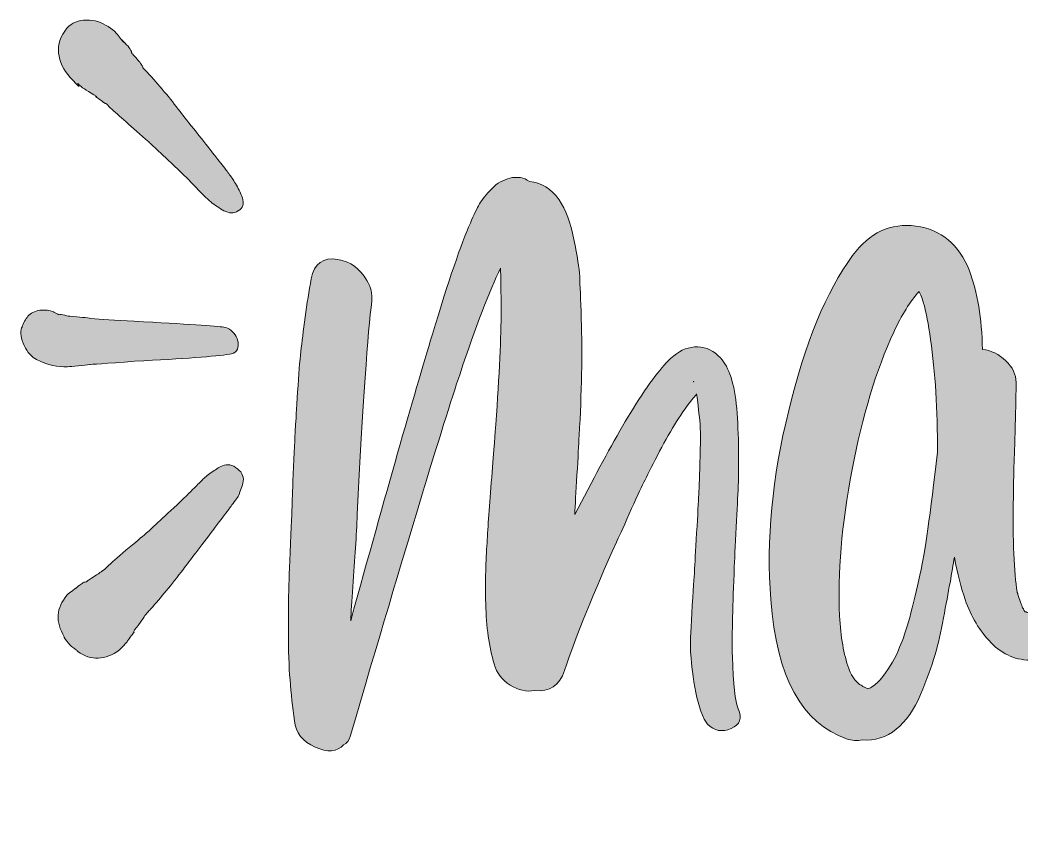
# Model space of a CAD drawing. Header units: inches. Extents: x 181 to 899, y -1027 to -53.
# Drawn here: x 282.1 to 555.6, y -1026.6 to -807.4 of the extents above; entities that cross this region are included whole.
import ezdxf

# ---------------------------------------------------------------- set-up
doc = ezdxf.new("R2010")
doc.units = ezdxf.units.IN
doc.header["$MEASUREMENT"] = 0
doc.layers.add('Layer 1', color=7, linetype='Continuous')

# ---------------------------------------------------------------- blocks, each defined once
blk = doc.blocks.new('block 2')
at = {"layer": 'Layer 1', "true_color": 0xffffff}
h = blk.add_hatch(color=7, dxfattribs=at)
h.dxf.hatch_style = 2
edge = h.paths.add_edge_path()
edge.add_spline(control_points=[(310.26, -813.32), (309.97, -813.03), (309.62, -812.61), (309.23, -812.07), (308.83, -811.53), (308.53, -811.16), (308.34, -810.96), (307.84, -810.37), (307.11, -809.78), (306.12, -809.18), (304.35, -808), (302.37, -807.41), (300.21, -807.41), (298.04, -807.41), (296.27, -808.15), (294.89, -809.63), (293.11, -811.8), (292.35, -814.06), (292.6, -816.43), (292.84, -818.79), (293.9, -821.01), (295.77, -823.08), (295.77, -823.08), (298.14, -825.59), (298.14, -825.59), (298.14, -825.59), (297.99, -825), (297.99, -825), (297.91, -824.84), (297.86, -824.75), (297.81, -824.67), (297.93, -824.8), (298.14, -825), (298.43, -825.3), (299.22, -825.99), (300.75, -826.97), (303.02, -828.25), (303.02, -828.25), (302.72, -828.25), (302.72, -828.25), (302.72, -828.25), (303.31, -828.7), (303.31, -828.7), (303.71, -828.99), (304.13, -829.31), (304.57, -829.66), (305.01, -830), (305.28, -830.18), (305.38, -830.18), (305.38, -830.18), (305.53, -830.18), (305.53, -830.18), (305.53, -830.18), (305.68, -830.32), (305.68, -830.32), (305.68, -830.32), (306.71, -831.36), (306.71, -831.36), (308.98, -833.43), (312.48, -836.53), (317.21, -840.67), (318.29, -841.66), (321.59, -844.76), (327.11, -849.98), (327.61, -850.48), (328.61, -851.54), (330.14, -853.16), (331.67, -854.79), (333, -856.07), (334.14, -857.01), (335.27, -857.94), (336.47, -858.76), (337.76, -859.44), (339.13, -860.24), (340.44, -860.26), (341.67, -859.52), (342.9, -858.78), (343.27, -857.57), (342.78, -855.9), (342.39, -854.81), (341.84, -853.68), (341.16, -852.5), (340.47, -851.31), (339.85, -850.35), (339.31, -849.62), (338.77, -848.88), (337.95, -847.82), (336.87, -846.44), (335.78, -845.06), (335.05, -844.12), (334.65, -843.63), (333.67, -842.35), (332.19, -840.47), (330.22, -838.01), (328.24, -835.55), (326.77, -833.68), (325.78, -832.39), (323.02, -828.75), (320.02, -825.15), (316.76, -821.6), (316.76, -821.6), (315.73, -820.57), (315.73, -820.57), (315.73, -820.47), (315.68, -820.42), (315.58, -820.42), (315.58, -820.42), (315.58, -820.27), (315.58, -820.27), (315.48, -819.98), (315.29, -819.63), (314.99, -819.24), (314.7, -818.84), (314.42, -818.5), (314.18, -818.2), (313.93, -817.91), (313.63, -817.59), (313.29, -817.24), (312.94, -816.9), (312.68, -816.58), (312.48, -816.28), (312.48, -816.28), (312.48, -816.13), (312.48, -816.13), (312.48, -816.13), (312.63, -816.28), (312.63, -816.28), (312.43, -815.59), (311.64, -814.56), (310.26, -813.18), (310.26, -813.18), (309.82, -812.73), (309.82, -812.73), (309.82, -812.73), (310.56, -813.62), (310.56, -813.62), (310.56, -813.62), (310.41, -813.47), (310.41, -813.47), (310.41, -813.47), (310.26, -813.32), (310.26, -813.32)], knot_values=[0, 0, 0, 0, 1, 1, 1, 2, 2, 2, 3, 3, 3, 4, 4, 4, 5, 5, 5, 6, 6, 6, 7, 7, 7, 8, 8, 8, 9, 9, 9, 10, 10, 10, 11, 11, 11, 12, 12, 12, 13, 13, 13, 14, 14, 14, 15, 15, 15, 16, 16, 16, 17, 17, 17, 18, 18, 18, 19, 19, 19, 20, 20, 20, 21, 21, 21, 22, 22, 22, 23, 23, 23, 24, 24, 24, 25, 25, 25, 26, 26, 26, 27, 27, 27, 28, 28, 28, 29, 29, 29, 30, 30, 30, 31, 31, 31, 32, 32, 32, 33, 33, 33, 34, 34, 34, 35, 35, 35, 36, 36, 36, 37, 37, 37, 38, 38, 38, 39, 39, 39, 40, 40, 40, 41, 41, 41, 42, 42, 42, 43, 43, 43, 44, 44, 44, 45, 45, 45, 46, 46, 46, 47, 47, 47, 47], degree=3, periodic=1)
h = blk.add_hatch(color=7, dxfattribs=at)
h.dxf.hatch_style = 2
edge = h.paths.add_edge_path()
edge.add_spline(control_points=[(648.63, -1014.63), (648.68, -1014.67), (648.73, -1014.69), (648.77, -1014.69), (648.85, -1014.69), (648.85, -1014.61), (648.77, -1014.44), (648.77, -1014.44), (646.88, -1012.43), (646.88, -1012.43), (646.88, -1012.43), (647.13, -1012.93), (647.13, -1012.93), (646.96, -1012.68), (646.73, -1012.3), (646.44, -1011.8), (646.15, -1011.29), (645.92, -1010.92), (645.75, -1010.66), (645.41, -1010.08), (645.12, -1009.45), (644.87, -1008.78), (643.61, -1005.59), (642.69, -1000.98), (642.1, -994.94), (641.09, -985.12), (640.84, -971.36), (641.35, -953.66), (642.02, -925.9), (645.12, -894.31), (650.66, -858.91), (653.09, -843.06), (655.44, -830.22), (657.7, -820.41), (658.46, -817.22), (657.62, -814.39), (655.19, -811.92), (652.75, -809.44), (649.96, -808.31), (646.82, -808.52), (643.67, -808.73), (641.55, -810.6), (640.46, -814.12), (637.95, -822.67), (635.68, -832.2), (633.67, -842.68), (631.66, -853.17), (630.15, -862.21), (629.14, -869.8), (628.13, -877.39), (626.96, -887.1), (625.62, -898.93), (625.53, -899.85), (625.38, -901.24), (625.18, -903.08), (624.97, -904.93), (624.82, -906.31), (624.74, -907.23), (623.81, -907.4), (623.06, -907.82), (622.47, -908.49), (622.22, -905.22), (621.8, -902.28), (621.21, -899.68), (619.45, -891.04), (615.42, -885.97), (609.13, -884.46), (606.36, -883.79), (603.79, -883.83), (601.39, -884.58), (599, -885.34), (596.91, -886.68), (595.1, -888.61), (593.3, -890.54), (591.77, -892.47), (590.51, -894.4), (589.25, -896.33), (587.99, -898.63), (586.74, -901.32), (584.18, -906.64), (581.91, -912.7), (579.94, -919.48), (579.29, -919.72), (578.72, -920.24), (578.27, -921.09), (576.79, -924.73), (575.02, -930.08), (572.94, -937.13), (570.88, -944.17), (569.35, -949.08), (568.36, -951.83), (566.39, -957.16), (564.47, -961.3), (562.6, -964.25), (561.81, -965.53), (560.97, -966.62), (560.08, -967.5), (559.79, -967.8), (558.95, -968.29), (557.57, -968.98), (557.57, -968.98), (557.13, -969.13), (557.13, -969.13), (557.13, -969.13), (556.98, -969.13), (556.98, -969.13), (556.98, -969.13), (556.83, -968.98), (556.83, -968.98), (556.83, -968.98), (556.54, -968.98), (556.54, -968.98), (556.54, -968.98), (556.39, -968.84), (556.39, -968.84), (556.09, -968.24), (555.89, -967.9), (555.8, -967.8), (555.7, -967.7), (555.65, -967.58), (555.65, -967.43), (555.65, -967.28), (555.6, -967.16), (555.5, -967.06), (555.11, -965.98), (554.86, -965.29), (554.76, -964.99), (554.76, -964.9), (554.71, -964.72), (554.61, -964.47), (554.52, -964.23), (554.47, -964.06), (554.47, -963.96), (554.37, -963.76), (554.32, -963.61), (554.32, -963.51), (553.43, -958.29), (553.09, -949.62), (553.28, -937.5), (553.28, -934.74), (553.41, -929.81), (553.65, -922.71), (553.9, -915.62), (554.02, -910.15), (554.02, -906.31), (554.02, -904.14), (553.09, -902.17), (551.22, -900.39), (549.34, -898.62), (547.22, -897.58), (544.86, -897.29), (544.66, -888.81), (543.48, -881.67), (541.31, -875.85), (538.45, -868.66), (533.57, -864.6), (526.68, -863.66), (519.78, -862.72), (514.01, -865.41), (509.38, -871.71), (502.19, -881.47), (496.37, -895.56), (491.94, -913.99), (487.41, -932.22), (485.78, -949.42), (487.06, -965.58), (488.64, -986.77), (495.53, -999.44), (507.76, -1003.57), (509.23, -1004.07), (510.66, -1004.16), (512.04, -1003.87), (515.49, -1004.16), (518.57, -1003.2), (521.28, -1000.99), (523.99, -998.77), (526.21, -995.62), (527.93, -991.53), (529.66, -987.44), (530.96, -983.86), (531.85, -980.81), (532.74, -977.76), (533.52, -974.36), (534.21, -970.61), (535.59, -963.32), (536.58, -957.8), (537.17, -954.05), (538.06, -958.59), (539.04, -962.43), (540.13, -965.58), (541.7, -970.22), (544.07, -974.16), (547.22, -977.41), (550.38, -980.66), (554.17, -982.24), (558.61, -982.14), (564.29, -982.06), (569.13, -977.91), (573.11, -969.73), (573.52, -979.8), (575.49, -987.93), (579.06, -994.05), (581.32, -997.83), (584.36, -1000.72), (588.18, -1002.74), (592, -1004.75), (595.84, -1004.96), (599.7, -1003.37), (601.96, -1002.44), (604.08, -1000.83), (606.05, -998.52), (608.02, -996.22), (609.49, -994.12), (610.45, -992.23), (611.42, -990.34), (612.53, -987.89), (613.79, -984.87), (616.81, -977.91), (619.58, -969.69), (622.09, -960.21), (622.51, -973.29), (623.94, -985.33), (626.37, -996.32), (629.98, -1011.92), (635.98, -1021.78), (644.37, -1025.89), (645.71, -1026.56), (647.13, -1026.56), (648.64, -1025.89), (650.15, -1025.22), (651.16, -1024.17), (651.66, -1022.74), (652.72, -1019.72), (651.7, -1017.02), (648.63, -1014.63)], knot_values=[0, 0, 0, 0, 1, 1, 1, 2, 2, 2, 3, 3, 3, 4, 4, 4, 5, 5, 5, 6, 6, 6, 7, 7, 7, 8, 8, 8, 9, 9, 9, 10, 10, 10, 11, 11, 11, 12, 12, 12, 13, 13, 13, 14, 14, 14, 15, 15, 15, 16, 16, 16, 17, 17, 17, 18, 18, 18, 19, 19, 19, 20, 20, 20, 21, 21, 21, 22, 22, 22, 23, 23, 23, 24, 24, 24, 25, 25, 25, 26, 26, 26, 27, 27, 27, 28, 28, 28, 29, 29, 29, 30, 30, 30, 31, 31, 31, 32, 32, 32, 33, 33, 33, 34, 34, 34, 35, 35, 35, 36, 36, 36, 37, 37, 37, 38, 38, 38, 39, 39, 39, 40, 40, 40, 41, 41, 41, 42, 42, 42, 43, 43, 43, 44, 44, 44, 45, 45, 45, 46, 46, 46, 47, 47, 47, 48, 48, 48, 49, 49, 49, 50, 50, 50, 51, 51, 51, 52, 52, 52, 53, 53, 53, 54, 54, 54, 55, 55, 55, 56, 56, 56, 57, 57, 57, 58, 58, 58, 59, 59, 59, 60, 60, 60, 61, 61, 61, 62, 62, 62, 63, 63, 63, 64, 64, 64, 65, 65, 65, 66, 66, 66, 67, 67, 67, 68, 68, 68, 69, 69, 69, 70, 70, 70, 71, 71, 71, 72, 72, 72, 73, 73, 73, 74, 74, 74, 75, 75, 75, 76, 76, 76, 77, 77, 77, 78, 78, 78, 78], degree=3, periodic=1)
edge = h.paths.add_edge_path()
edge.add_spline(control_points=[(527.86, -958.49), (525.89, -967.75), (524.01, -974.45), (522.24, -978.59), (521.16, -981.35), (519.63, -984.01), (517.66, -986.57), (516.67, -987.86), (515.64, -988.84), (514.55, -989.53), (514.16, -989.73), (513.82, -989.88), (513.52, -989.97), (513.52, -989.97), (512.63, -989.53), (512.63, -989.53), (512.53, -989.53), (512.31, -989.41), (511.97, -989.16), (511.62, -988.92), (511.35, -988.74), (511.15, -988.64), (511.15, -988.64), (509.97, -987.46), (509.97, -987.46), (509.97, -987.46), (509.09, -986.13), (509.09, -986.13), (508.89, -985.74), (508.64, -985.15), (508.35, -984.36), (506.96, -980.61), (506.13, -975.83), (505.83, -970.02), (505.24, -958.59), (506.37, -945.28), (509.23, -930.11), (512.09, -915.42), (515.88, -902.9), (520.62, -892.56), (522.78, -887.93), (525.1, -884.23), (527.56, -881.47), (528.16, -882.85), (528.6, -884.08), (528.89, -885.17), (529.48, -887.14), (530.08, -890.29), (530.67, -894.63), (531.95, -903.5), (532.59, -913.75), (532.59, -925.37), (530.62, -942.23), (529.04, -953.27), (527.86, -958.49)], knot_values=[0, 0, 0, 0, 1, 1, 1, 2, 2, 2, 3, 3, 3, 4, 4, 4, 5, 5, 5, 6, 6, 6, 7, 7, 7, 8, 8, 8, 9, 9, 9, 10, 10, 10, 11, 11, 11, 12, 12, 12, 13, 13, 13, 14, 14, 14, 15, 15, 15, 16, 16, 16, 17, 17, 17, 18, 18, 18, 18], degree=3, periodic=1)
edge = h.paths.add_edge_path()
edge.add_spline(control_points=[(610.01, -898.8), (609.93, -898.89), (609.76, -898.93), (609.51, -898.93), (609.93, -898.59), (610.1, -898.55), (610.01, -898.8)], knot_values=[0, 0, 0, 0, 1, 1, 1, 2, 2, 2, 2], degree=3, periodic=1)
edge = h.paths.add_edge_path()
edge.add_spline(control_points=[(608, -961.84), (604.48, -972.83), (601.25, -980.55), (598.31, -984.99), (596.63, -987.51), (595.17, -989.19), (593.91, -990.03), (593.91, -990.03), (593.28, -990.28), (593.28, -990.28), (592.77, -990.03), (592.61, -990.03), (592.77, -990.28), (591.94, -989.61), (591.31, -988.52), (590.89, -987.01), (590.05, -984.41), (589.5, -981.14), (589.25, -977.19), (588.83, -970.23), (589.38, -961.72), (590.89, -951.65), (594.07, -929.59), (599.19, -912.98), (606.24, -901.82), (606.41, -901.49), (606.74, -900.98), (607.25, -900.31), (607.25, -900.31), (608.38, -899.68), (608.38, -899.68), (608.38, -899.68), (608.88, -900.94), (608.88, -900.94), (610.14, -904.55), (611.06, -908.64), (611.65, -913.21), (612.24, -917.78), (612.53, -922.08), (612.53, -926.11), (612.53, -930.13), (612.53, -934.33), (612.53, -938.69), (612.53, -939.86), (612.95, -940.87), (613.79, -941.71), (611.94, -949.01), (610.01, -955.72), (608, -961.84)], knot_values=[0, 0, 0, 0, 1, 1, 1, 2, 2, 2, 3, 3, 3, 4, 4, 4, 5, 5, 5, 6, 6, 6, 7, 7, 7, 8, 8, 8, 9, 9, 9, 10, 10, 10, 11, 11, 11, 12, 12, 12, 13, 13, 13, 14, 14, 14, 15, 15, 15, 16, 16, 16, 16], degree=3, periodic=1)
h = blk.add_hatch(color=7, dxfattribs=at)
h.dxf.hatch_style = 2
edge = h.paths.add_edge_path()
edge.add_spline(control_points=[(476.56, -981.1), (476.46, -976.18), (476.61, -968.69), (477.01, -958.64), (477.1, -956.27), (477.28, -952.6), (477.52, -947.62), (477.77, -942.65), (477.97, -938.68), (478.12, -935.72), (478.26, -932.77), (478.31, -929.17), (478.26, -924.93), (478.21, -920.7), (478.04, -916.85), (477.75, -913.4), (477.15, -906.7), (475.68, -902.12), (473.31, -899.65), (471.54, -897.68), (469.47, -896.67), (467.1, -896.62), (464.74, -896.57), (462.57, -897.39), (460.6, -899.06), (458.03, -901.03), (454.59, -905.42), (450.25, -912.22), (446.41, -918.33), (442.32, -925.57), (437.98, -933.95), (437.98, -933.95), (433.55, -942.37), (433.55, -942.37), (433.64, -939.91), (433.84, -936.29), (434.14, -931.51), (434.43, -926.73), (434.63, -923.16), (434.73, -920.79), (435.42, -909.07), (435.62, -898.47), (435.32, -889.01), (435.12, -883.49), (434.97, -879.62), (434.88, -877.41), (434.78, -875.19), (434.26, -871.81), (433.32, -867.28), (432.39, -862.75), (431.03, -859.15), (429.26, -856.49), (427.09, -853.44), (424.38, -851.76), (421.13, -851.46), (419.65, -850.38), (417.88, -850.08), (415.81, -850.58), (414.03, -850.97), (412.38, -851.93), (410.86, -853.46), (409.33, -854.99), (408.22, -856.37), (407.53, -857.6), (406.84, -858.83), (406, -860.58), (405.02, -862.85), (402.55, -868.37), (399.1, -878.47), (394.67, -893.15), (389.45, -910.4), (382, -936.46), (372.35, -971.35), (372.44, -969.08), (372.64, -966), (372.94, -962.11), (373.23, -958.22), (373.48, -954.67), (373.68, -951.46), (373.87, -948.26), (374.02, -945.23), (374.12, -942.37), (375.7, -912.02), (377.03, -892.61), (378.11, -884.13), (378.31, -882.16), (377.87, -880.29), (376.78, -878.51), (374.91, -875.26), (372.25, -873.34), (368.8, -872.75), (364.86, -872.06), (362.44, -873.83), (361.56, -878.07), (360.96, -881.32), (360.42, -884.8), (359.93, -888.49), (359.44, -892.19), (359.04, -895.32), (358.75, -897.88), (358.45, -900.44), (358.16, -904.11), (357.86, -908.89), (357.57, -913.67), (357.37, -916.85), (357.27, -918.43), (357.17, -920), (357, -923.65), (356.75, -929.37), (356.51, -935.08), (356.38, -938.34), (356.38, -939.12), (356.38, -939.81), (356.23, -943.53), (355.94, -950.28), (355.64, -957.03), (355.47, -961.44), (355.42, -963.51), (355.37, -965.58), (355.35, -969.18), (355.35, -974.31), (355.35, -979.43), (355.49, -983.84), (355.79, -987.53), (356.09, -991.23), (356.48, -994.95), (356.97, -998.7), (357.37, -1001.95), (359.27, -1004.34), (362.67, -1005.86), (366.06, -1007.39), (368.65, -1007.17), (370.43, -1005.2), (371.31, -1004.81), (371.9, -1004.07), (372.2, -1002.98), (387.57, -950.65), (397.58, -917.64), (402.21, -903.94), (406.54, -890.93), (410.24, -881.32), (413.29, -875.11), (413.29, -876.4), (413.32, -878.34), (413.37, -880.95), (413.42, -883.57), (413.44, -885.51), (413.44, -886.79), (413.44, -893.69), (412.95, -904.04), (411.96, -917.83), (411.86, -919.71), (411.5, -924.49), (410.86, -932.18), (410.21, -939.86), (409.8, -945.83), (409.6, -950.06), (409.2, -954.89), (409.08, -960.46), (409.23, -966.77), (409.38, -973.07), (410.14, -978.54), (411.52, -983.17), (412.21, -985.64), (413.66, -987.56), (415.88, -988.94), (418.1, -990.32), (420.34, -990.81), (422.61, -990.42), (426.65, -990.91), (429.36, -989.09), (430.74, -984.95), (433.99, -975.29), (438.72, -963.61), (444.93, -949.91), (445.42, -948.83), (446.58, -946.27), (448.4, -942.23), (450.23, -938.19), (451.56, -935.3), (452.39, -933.58), (453.23, -931.86), (454.46, -929.42), (456.09, -926.26), (457.72, -923.11), (459.27, -920.33), (460.75, -917.91), (462.22, -915.5), (463.8, -913.2), (465.48, -911.04), (465.67, -910.84), (465.92, -910.57), (466.22, -910.22), (466.51, -909.88), (466.71, -909.61), (466.81, -909.41), (467, -910.5), (467.25, -912.66), (467.55, -915.91), (467.84, -917.89), (467.92, -921.38), (467.77, -926.41), (467.62, -931.44), (467.5, -934.93), (467.4, -936.9), (467.3, -938.88), (467.1, -942.37), (466.81, -947.4), (466.51, -952.43), (466.31, -955.93), (466.22, -957.9), (466.22, -958.09), (466.02, -961.17), (465.63, -967.13), (465.23, -973.1), (465.06, -977.07), (465.11, -979.04), (465.16, -981.01), (465.48, -984.01), (466.07, -988.05), (466.66, -992.09), (467.6, -995.49), (468.88, -998.25), (468.88, -998.25), (469.76, -999.58), (469.76, -999.58), (471.64, -1001.46), (473.8, -1001.85), (476.27, -1000.76), (478.63, -999.78), (479.27, -998.01), (478.19, -995.44), (477.3, -993.47), (476.76, -988.69), (476.56, -981.1)], knot_values=[0, 0, 0, 0, 1, 1, 1, 2, 2, 2, 3, 3, 3, 4, 4, 4, 5, 5, 5, 6, 6, 6, 7, 7, 7, 8, 8, 8, 9, 9, 9, 10, 10, 10, 11, 11, 11, 12, 12, 12, 13, 13, 13, 14, 14, 14, 15, 15, 15, 16, 16, 16, 17, 17, 17, 18, 18, 18, 19, 19, 19, 20, 20, 20, 21, 21, 21, 22, 22, 22, 23, 23, 23, 24, 24, 24, 25, 25, 25, 26, 26, 26, 27, 27, 27, 28, 28, 28, 29, 29, 29, 30, 30, 30, 31, 31, 31, 32, 32, 32, 33, 33, 33, 34, 34, 34, 35, 35, 35, 36, 36, 36, 37, 37, 37, 38, 38, 38, 39, 39, 39, 40, 40, 40, 41, 41, 41, 42, 42, 42, 43, 43, 43, 44, 44, 44, 45, 45, 45, 46, 46, 46, 47, 47, 47, 48, 48, 48, 49, 49, 49, 50, 50, 50, 51, 51, 51, 52, 52, 52, 53, 53, 53, 54, 54, 54, 55, 55, 55, 56, 56, 56, 57, 57, 57, 58, 58, 58, 59, 59, 59, 60, 60, 60, 61, 61, 61, 62, 62, 62, 63, 63, 63, 64, 64, 64, 65, 65, 65, 66, 66, 66, 67, 67, 67, 68, 68, 68, 69, 69, 69, 70, 70, 70, 71, 71, 71, 72, 72, 72, 73, 73, 73, 74, 74, 74, 75, 75, 75, 76, 76, 76, 77, 77, 77, 78, 78, 78, 78], degree=3, periodic=1)
edge = h.paths.add_edge_path()
edge.add_spline(control_points=[(465.92, -906.01), (465.92, -906.01), (466.07, -906.16), (466.07, -906.16), (465.97, -906.26), (465.92, -906.21), (465.92, -906.01)], knot_values=[0, 0, 0, 0, 1, 1, 1, 2, 2, 2, 2], degree=3, periodic=1)
h = blk.add_hatch(color=7, dxfattribs=at)
h.dxf.hatch_style = 2
edge = h.paths.add_edge_path()
edge.add_spline(control_points=[(297.99, -901.8), (299.37, -901.65), (300.4, -901.53), (301.09, -901.43), (301.29, -901.43), (305.38, -901.13), (313.37, -900.54), (326.87, -899.85), (335.49, -899.21), (339.24, -898.62), (340.12, -898.52), (340.76, -898.2), (341.16, -897.66), (341.55, -897.12), (341.72, -896.5), (341.67, -895.81), (341.62, -895.12), (341.43, -894.46), (341.08, -893.81), (340.74, -893.17), (340.27, -892.61), (339.68, -892.11), (339.09, -891.62), (338.44, -891.33), (337.76, -891.23), (335.69, -890.93), (327.51, -890.39), (313.22, -889.6), (307.9, -889.41), (304, -889.16), (301.54, -888.86), (300.36, -888.67), (298.38, -888.47), (295.63, -888.27), (295.53, -888.27), (295.08, -888.17), (294.3, -887.98), (293.51, -887.78), (292.97, -887.73), (292.67, -887.83), (292.57, -887.83), (292.47, -887.78), (292.37, -887.68), (292.28, -887.68), (292.1, -887.61), (291.86, -887.46), (291.61, -887.31), (291.39, -887.19), (291.19, -887.09), (290.2, -886.6), (288.97, -886.45), (287.5, -886.64), (286.02, -886.84), (284.93, -887.38), (284.24, -888.27), (283.55, -889.06), (283.01, -890.04), (282.62, -891.23), (282.62, -891.23), (282.47, -891.38), (282.47, -891.38), (282.07, -892.76), (282.32, -894.38), (283.21, -896.25), (284.1, -898.13), (285.23, -899.41), (286.61, -900.1), (289.66, -901.58), (292.47, -902.22), (295.04, -902.02), (295.63, -902.02), (296.61, -901.94), (297.99, -901.8)], knot_values=[0, 0, 0, 0, 1, 1, 1, 2, 2, 2, 3, 3, 3, 4, 4, 4, 5, 5, 5, 6, 6, 6, 7, 7, 7, 8, 8, 8, 9, 9, 9, 10, 10, 10, 11, 11, 11, 12, 12, 12, 13, 13, 13, 14, 14, 14, 15, 15, 15, 16, 16, 16, 17, 17, 17, 18, 18, 18, 19, 19, 19, 20, 20, 20, 21, 21, 21, 22, 22, 22, 23, 23, 23, 24, 24, 24, 24], degree=3, periodic=1)
h = blk.add_hatch(color=7, dxfattribs=at)
h.dxf.hatch_style = 2
edge = h.paths.add_edge_path()
edge.add_spline(control_points=[(337.31, -929.07), (336.33, -929.56), (335.32, -930.18), (334.28, -930.92), (333.25, -931.66), (332.41, -932.35), (331.77, -932.99), (331.13, -933.63), (330.27, -934.49), (329.18, -935.57), (328.1, -936.66), (327.31, -937.45), (326.82, -937.94), (321.59, -942.87), (318.19, -946.02), (316.62, -947.4), (315.93, -947.99), (314.35, -949.32), (311.89, -951.39), (309.42, -953.46), (307.55, -955.09), (306.27, -956.27), (306.27, -956.27), (305.24, -957.3), (305.24, -957.3), (305.24, -957.3), (304.35, -957.9), (304.35, -957.9), (304.35, -957.9), (304.64, -957.75), (304.64, -957.75), (304.35, -957.95), (303.06, -958.78), (300.8, -960.26), (300.51, -960.46), (300.31, -960.61), (300.21, -960.71), (300.21, -960.71), (300.06, -960.71), (300.06, -960.71), (300.06, -960.71), (299.62, -960.85), (299.62, -960.85), (299.42, -960.95), (299.12, -961.12), (298.73, -961.37), (298.33, -961.62), (298.04, -961.84), (297.84, -962.03), (297.74, -962.13), (297.64, -962.23), (297.55, -962.33), (297.45, -962.43), (297.35, -962.48), (297.25, -962.48), (297.25, -962.48), (296.36, -963.22), (296.36, -963.22), (295.77, -963.51), (295.28, -963.91), (294.89, -964.4), (291.93, -967.85), (291.68, -971.64), (294.15, -975.78), (294.15, -975.78), (294.15, -975.93), (294.15, -975.93), (295.04, -977.41), (296.22, -978.59), (297.7, -979.48), (297.7, -979.48), (297.7, -979.63), (297.7, -979.63), (297.7, -979.63), (297.84, -979.77), (297.84, -979.77), (301.49, -982.34), (305.28, -982.19), (309.23, -979.33), (309.32, -979.23), (309.52, -979.04), (309.82, -978.74), (310.11, -978.44), (310.41, -978.13), (310.71, -977.78), (311, -977.44), (311.2, -977.21), (311.3, -977.11), (311.39, -977.02), (311.44, -976.92), (311.44, -976.82), (312.53, -975.44), (313.12, -974.65), (313.22, -974.45), (313.12, -974.45), (313.17, -974.26), (313.37, -973.86), (315.04, -971.69), (316.03, -970.31), (316.32, -969.72), (316.32, -969.72), (316.47, -969.57), (316.47, -969.57), (316.57, -969.48), (316.76, -969.26), (317.06, -968.91), (317.36, -968.56), (317.6, -968.29), (317.8, -968.1), (320.46, -965.14), (323.42, -961.54), (326.67, -957.3), (328.44, -954.94), (331.2, -951.29), (334.95, -946.36), (335.44, -945.68), (336.2, -944.67), (337.24, -943.34), (338.27, -942), (339.04, -941), (339.53, -940.31), (339.73, -940.01), (340.07, -939.54), (340.56, -938.9), (341.06, -938.26), (341.4, -937.79), (341.6, -937.5), (342.09, -936.41), (342.53, -935.18), (342.93, -933.8), (343.32, -932.32), (342.83, -931.02), (341.45, -929.88), (340.07, -928.75), (338.69, -928.48), (337.31, -929.07)], knot_values=[0, 0, 0, 0, 1, 1, 1, 2, 2, 2, 3, 3, 3, 4, 4, 4, 5, 5, 5, 6, 6, 6, 7, 7, 7, 8, 8, 8, 9, 9, 9, 10, 10, 10, 11, 11, 11, 12, 12, 12, 13, 13, 13, 14, 14, 14, 15, 15, 15, 16, 16, 16, 17, 17, 17, 18, 18, 18, 19, 19, 19, 20, 20, 20, 21, 21, 21, 22, 22, 22, 23, 23, 23, 24, 24, 24, 25, 25, 25, 26, 26, 26, 27, 27, 27, 28, 28, 28, 29, 29, 29, 30, 30, 30, 31, 31, 31, 32, 32, 32, 33, 33, 33, 34, 34, 34, 35, 35, 35, 36, 36, 36, 37, 37, 37, 38, 38, 38, 39, 39, 39, 40, 40, 40, 41, 41, 41, 42, 42, 42, 43, 43, 43, 44, 44, 44, 45, 45, 45, 45], degree=3, periodic=1)
at = {"layer": 'Layer 1', "lineweight": 0}
for points, knots in [([(310.26, -813.32), (309.97, -813.03), (309.62, -812.61), (309.23, -812.07), (308.83, -811.53), (308.53, -811.16), (308.34, -810.96), (307.84, -810.37), (307.11, -809.78), (306.12, -809.18), (304.35, -808), (302.37, -807.41), (300.21, -807.41), (298.04, -807.41), (296.27, -808.15), (294.89, -809.63), (293.11, -811.8), (292.35, -814.06), (292.6, -816.43), (292.84, -818.79), (293.9, -821.01), (295.77, -823.08), (295.77, -823.08), (298.14, -825.59), (298.14, -825.59), (298.14, -825.59), (297.99, -825), (297.99, -825), (297.91, -824.84), (297.86, -824.75), (297.81, -824.67), (297.93, -824.8), (298.14, -825), (298.43, -825.3), (299.22, -825.99), (300.75, -826.97), (303.02, -828.25), (303.02, -828.25), (302.72, -828.25), (302.72, -828.25), (302.72, -828.25), (303.31, -828.7), (303.31, -828.7), (303.71, -828.99), (304.13, -829.31), (304.57, -829.66), (305.01, -830), (305.28, -830.18), (305.38, -830.18), (305.38, -830.18), (305.53, -830.18), (305.53, -830.18), (305.53, -830.18), (305.68, -830.32), (305.68, -830.32), (305.68, -830.32), (306.71, -831.36), (306.71, -831.36), (308.98, -833.43), (312.48, -836.53), (317.21, -840.67), (318.29, -841.66), (321.59, -844.76), (327.11, -849.98), (327.61, -850.48), (328.61, -851.54), (330.14, -853.16), (331.67, -854.79), (333, -856.07), (334.14, -857.01), (335.27, -857.94), (336.47, -858.76), (337.76, -859.44), (339.13, -860.24), (340.44, -860.26), (341.67, -859.52), (342.9, -858.78), (343.27, -857.57), (342.78, -855.9), (342.39, -854.81), (341.84, -853.68), (341.16, -852.5), (340.47, -851.31), (339.85, -850.35), (339.31, -849.62), (338.77, -848.88), (337.95, -847.82), (336.87, -846.44), (335.78, -845.06), (335.05, -844.12), (334.65, -843.63), (333.67, -842.35), (332.19, -840.47), (330.22, -838.01), (328.24, -835.55), (326.77, -833.68), (325.78, -832.39), (323.02, -828.75), (320.02, -825.15), (316.76, -821.6), (316.76, -821.6), (315.73, -820.57), (315.73, -820.57), (315.73, -820.47), (315.68, -820.42), (315.58, -820.42), (315.58, -820.42), (315.58, -820.27), (315.58, -820.27), (315.48, -819.98), (315.29, -819.63), (314.99, -819.24), (314.7, -818.84), (314.42, -818.5), (314.18, -818.2), (313.93, -817.91), (313.63, -817.59), (313.29, -817.24), (312.94, -816.9), (312.68, -816.58), (312.48, -816.28), (312.48, -816.28), (312.48, -816.13), (312.48, -816.13), (312.48, -816.13), (312.63, -816.28), (312.63, -816.28), (312.43, -815.59), (311.64, -814.56), (310.26, -813.18), (310.26, -813.18), (309.82, -812.73), (309.82, -812.73), (309.82, -812.73), (310.56, -813.62), (310.56, -813.62), (310.56, -813.62), (310.41, -813.47), (310.41, -813.47), (310.41, -813.47), (310.26, -813.32), (310.26, -813.32)], [0, 0, 0, 0, 1, 1, 1, 2, 2, 2, 3, 3, 3, 4, 4, 4, 5, 5, 5, 6, 6, 6, 7, 7, 7, 8, 8, 8, 9, 9, 9, 10, 10, 10, 11, 11, 11, 12, 12, 12, 13, 13, 13, 14, 14, 14, 15, 15, 15, 16, 16, 16, 17, 17, 17, 18, 18, 18, 19, 19, 19, 20, 20, 20, 21, 21, 21, 22, 22, 22, 23, 23, 23, 24, 24, 24, 25, 25, 25, 26, 26, 26, 27, 27, 27, 28, 28, 28, 29, 29, 29, 30, 30, 30, 31, 31, 31, 32, 32, 32, 33, 33, 33, 34, 34, 34, 35, 35, 35, 36, 36, 36, 37, 37, 37, 38, 38, 38, 39, 39, 39, 40, 40, 40, 41, 41, 41, 42, 42, 42, 43, 43, 43, 44, 44, 44, 45, 45, 45, 46, 46, 46, 47, 47, 47, 47]), ([(648.63, -1014.63), (648.68, -1014.67), (648.73, -1014.69), (648.77, -1014.69), (648.85, -1014.69), (648.85, -1014.61), (648.77, -1014.44), (648.77, -1014.44), (646.88, -1012.43), (646.88, -1012.43), (646.88, -1012.43), (647.13, -1012.93), (647.13, -1012.93), (646.96, -1012.68), (646.73, -1012.3), (646.44, -1011.8), (646.15, -1011.29), (645.92, -1010.92), (645.75, -1010.66), (645.41, -1010.08), (645.12, -1009.45), (644.87, -1008.78), (643.61, -1005.59), (642.69, -1000.98), (642.1, -994.94), (641.09, -985.12), (640.84, -971.36), (641.35, -953.66), (642.02, -925.9), (645.12, -894.31), (650.66, -858.91), (653.09, -843.06), (655.44, -830.22), (657.7, -820.41), (658.46, -817.22), (657.62, -814.39), (655.19, -811.92), (652.75, -809.44), (649.96, -808.31), (646.82, -808.52), (643.67, -808.73), (641.55, -810.6), (640.46, -814.12), (637.95, -822.67), (635.68, -832.2), (633.67, -842.68), (631.66, -853.17), (630.15, -862.21), (629.14, -869.8), (628.13, -877.39), (626.96, -887.1), (625.62, -898.93), (625.53, -899.85), (625.38, -901.24), (625.18, -903.08), (624.97, -904.93), (624.82, -906.31), (624.74, -907.23), (623.81, -907.4), (623.06, -907.82), (622.47, -908.49), (622.22, -905.22), (621.8, -902.28), (621.21, -899.68), (619.45, -891.04), (615.42, -885.97), (609.13, -884.46), (606.36, -883.79), (603.79, -883.83), (601.39, -884.58), (599, -885.34), (596.91, -886.68), (595.1, -888.61), (593.3, -890.54), (591.77, -892.47), (590.51, -894.4), (589.25, -896.33), (587.99, -898.63), (586.74, -901.32), (584.18, -906.64), (581.91, -912.7), (579.94, -919.48), (579.29, -919.72), (578.72, -920.24), (578.27, -921.09), (576.79, -924.73), (575.02, -930.08), (572.94, -937.13), (570.88, -944.17), (569.35, -949.08), (568.36, -951.83), (566.39, -957.16), (564.47, -961.3), (562.6, -964.25), (561.81, -965.53), (560.97, -966.62), (560.08, -967.5), (559.79, -967.8), (558.95, -968.29), (557.57, -968.98), (557.57, -968.98), (557.13, -969.13), (557.13, -969.13), (557.13, -969.13), (556.98, -969.13), (556.98, -969.13), (556.98, -969.13), (556.83, -968.98), (556.83, -968.98), (556.83, -968.98), (556.54, -968.98), (556.54, -968.98), (556.54, -968.98), (556.39, -968.84), (556.39, -968.84), (556.09, -968.24), (555.89, -967.9), (555.8, -967.8), (555.7, -967.7), (555.65, -967.58), (555.65, -967.43), (555.65, -967.28), (555.6, -967.16), (555.5, -967.06), (555.11, -965.98), (554.86, -965.29), (554.76, -964.99), (554.76, -964.9), (554.71, -964.72), (554.61, -964.47), (554.52, -964.23), (554.47, -964.06), (554.47, -963.96), (554.37, -963.76), (554.32, -963.61), (554.32, -963.51), (553.43, -958.29), (553.09, -949.62), (553.28, -937.5), (553.28, -934.74), (553.41, -929.81), (553.65, -922.71), (553.9, -915.62), (554.02, -910.15), (554.02, -906.31), (554.02, -904.14), (553.09, -902.17), (551.22, -900.39), (549.34, -898.62), (547.22, -897.58), (544.86, -897.29), (544.66, -888.81), (543.48, -881.67), (541.31, -875.85), (538.45, -868.66), (533.57, -864.6), (526.68, -863.66), (519.78, -862.72), (514.01, -865.41), (509.38, -871.71), (502.19, -881.47), (496.37, -895.56), (491.94, -913.99), (487.41, -932.22), (485.78, -949.42), (487.06, -965.58), (488.64, -986.77), (495.53, -999.44), (507.76, -1003.57), (509.23, -1004.07), (510.66, -1004.16), (512.04, -1003.87), (515.49, -1004.16), (518.57, -1003.2), (521.28, -1000.99), (523.99, -998.77), (526.21, -995.62), (527.93, -991.53), (529.66, -987.44), (530.96, -983.86), (531.85, -980.81), (532.74, -977.76), (533.52, -974.36), (534.21, -970.61), (535.59, -963.32), (536.58, -957.8), (537.17, -954.05), (538.06, -958.59), (539.04, -962.43), (540.13, -965.58), (541.7, -970.22), (544.07, -974.16), (547.22, -977.41), (550.38, -980.66), (554.17, -982.24), (558.61, -982.14), (564.29, -982.06), (569.13, -977.91), (573.11, -969.73), (573.52, -979.8), (575.49, -987.93), (579.06, -994.05), (581.32, -997.83), (584.36, -1000.72), (588.18, -1002.74), (592, -1004.75), (595.84, -1004.96), (599.7, -1003.37), (601.96, -1002.44), (604.08, -1000.83), (606.05, -998.52), (608.02, -996.22), (609.49, -994.12), (610.45, -992.23), (611.42, -990.34), (612.53, -987.89), (613.79, -984.87), (616.81, -977.91), (619.58, -969.69), (622.09, -960.21), (622.51, -973.29), (623.94, -985.33), (626.37, -996.32), (629.98, -1011.92), (635.98, -1021.78), (644.37, -1025.89), (645.71, -1026.56), (647.13, -1026.56), (648.64, -1025.89), (650.15, -1025.22), (651.16, -1024.17), (651.66, -1022.74), (652.72, -1019.72), (651.7, -1017.02), (648.63, -1014.63)], [0, 0, 0, 0, 1, 1, 1, 2, 2, 2, 3, 3, 3, 4, 4, 4, 5, 5, 5, 6, 6, 6, 7, 7, 7, 8, 8, 8, 9, 9, 9, 10, 10, 10, 11, 11, 11, 12, 12, 12, 13, 13, 13, 14, 14, 14, 15, 15, 15, 16, 16, 16, 17, 17, 17, 18, 18, 18, 19, 19, 19, 20, 20, 20, 21, 21, 21, 22, 22, 22, 23, 23, 23, 24, 24, 24, 25, 25, 25, 26, 26, 26, 27, 27, 27, 28, 28, 28, 29, 29, 29, 30, 30, 30, 31, 31, 31, 32, 32, 32, 33, 33, 33, 34, 34, 34, 35, 35, 35, 36, 36, 36, 37, 37, 37, 38, 38, 38, 39, 39, 39, 40, 40, 40, 41, 41, 41, 42, 42, 42, 43, 43, 43, 44, 44, 44, 45, 45, 45, 46, 46, 46, 47, 47, 47, 48, 48, 48, 49, 49, 49, 50, 50, 50, 51, 51, 51, 52, 52, 52, 53, 53, 53, 54, 54, 54, 55, 55, 55, 56, 56, 56, 57, 57, 57, 58, 58, 58, 59, 59, 59, 60, 60, 60, 61, 61, 61, 62, 62, 62, 63, 63, 63, 64, 64, 64, 65, 65, 65, 66, 66, 66, 67, 67, 67, 68, 68, 68, 69, 69, 69, 70, 70, 70, 71, 71, 71, 72, 72, 72, 73, 73, 73, 74, 74, 74, 75, 75, 75, 76, 76, 76, 77, 77, 77, 78, 78, 78, 78]), ([(476.56, -981.1), (476.46, -976.18), (476.61, -968.69), (477.01, -958.64), (477.1, -956.27), (477.28, -952.6), (477.52, -947.62), (477.77, -942.65), (477.97, -938.68), (478.12, -935.72), (478.26, -932.77), (478.31, -929.17), (478.26, -924.93), (478.21, -920.7), (478.04, -916.85), (477.75, -913.4), (477.15, -906.7), (475.68, -902.12), (473.31, -899.65), (471.54, -897.68), (469.47, -896.67), (467.1, -896.62), (464.74, -896.57), (462.57, -897.39), (460.6, -899.06), (458.03, -901.03), (454.59, -905.42), (450.25, -912.22), (446.41, -918.33), (442.32, -925.57), (437.98, -933.95), (437.98, -933.95), (433.55, -942.37), (433.55, -942.37), (433.64, -939.91), (433.84, -936.29), (434.14, -931.51), (434.43, -926.73), (434.63, -923.16), (434.73, -920.79), (435.42, -909.07), (435.62, -898.47), (435.32, -889.01), (435.12, -883.49), (434.97, -879.62), (434.88, -877.41), (434.78, -875.19), (434.26, -871.81), (433.32, -867.28), (432.39, -862.75), (431.03, -859.15), (429.26, -856.49), (427.09, -853.44), (424.38, -851.76), (421.13, -851.46), (419.65, -850.38), (417.88, -850.08), (415.81, -850.58), (414.03, -850.97), (412.38, -851.93), (410.86, -853.46), (409.33, -854.99), (408.22, -856.37), (407.53, -857.6), (406.84, -858.83), (406, -860.58), (405.02, -862.85), (402.55, -868.37), (399.1, -878.47), (394.67, -893.15), (389.45, -910.4), (382, -936.46), (372.35, -971.35), (372.44, -969.08), (372.64, -966), (372.94, -962.11), (373.23, -958.22), (373.48, -954.67), (373.68, -951.46), (373.87, -948.26), (374.02, -945.23), (374.12, -942.37), (375.7, -912.02), (377.03, -892.61), (378.11, -884.13), (378.31, -882.16), (377.87, -880.29), (376.78, -878.51), (374.91, -875.26), (372.25, -873.34), (368.8, -872.75), (364.86, -872.06), (362.44, -873.83), (361.56, -878.07), (360.96, -881.32), (360.42, -884.8), (359.93, -888.49), (359.44, -892.19), (359.04, -895.32), (358.75, -897.88), (358.45, -900.44), (358.16, -904.11), (357.86, -908.89), (357.57, -913.67), (357.37, -916.85), (357.27, -918.43), (357.17, -920), (357, -923.65), (356.75, -929.37), (356.51, -935.08), (356.38, -938.34), (356.38, -939.12), (356.38, -939.81), (356.23, -943.53), (355.94, -950.28), (355.64, -957.03), (355.47, -961.44), (355.42, -963.51), (355.37, -965.58), (355.35, -969.18), (355.35, -974.31), (355.35, -979.43), (355.49, -983.84), (355.79, -987.53), (356.09, -991.23), (356.48, -994.95), (356.97, -998.7), (357.37, -1001.95), (359.27, -1004.34), (362.67, -1005.86), (366.06, -1007.39), (368.65, -1007.17), (370.43, -1005.2), (371.31, -1004.81), (371.9, -1004.07), (372.2, -1002.98), (387.57, -950.65), (397.58, -917.64), (402.21, -903.94), (406.54, -890.93), (410.24, -881.32), (413.29, -875.11), (413.29, -876.4), (413.32, -878.34), (413.37, -880.95), (413.42, -883.57), (413.44, -885.51), (413.44, -886.79), (413.44, -893.69), (412.95, -904.04), (411.96, -917.83), (411.86, -919.71), (411.5, -924.49), (410.86, -932.18), (410.21, -939.86), (409.8, -945.83), (409.6, -950.06), (409.2, -954.89), (409.08, -960.46), (409.23, -966.77), (409.38, -973.07), (410.14, -978.54), (411.52, -983.17), (412.21, -985.64), (413.66, -987.56), (415.88, -988.94), (418.1, -990.32), (420.34, -990.81), (422.61, -990.42), (426.65, -990.91), (429.36, -989.09), (430.74, -984.95), (433.99, -975.29), (438.72, -963.61), (444.93, -949.91), (445.42, -948.83), (446.58, -946.27), (448.4, -942.23), (450.23, -938.19), (451.56, -935.3), (452.39, -933.58), (453.23, -931.86), (454.46, -929.42), (456.09, -926.26), (457.72, -923.11), (459.27, -920.33), (460.75, -917.91), (462.22, -915.5), (463.8, -913.2), (465.48, -911.04), (465.67, -910.84), (465.92, -910.57), (466.22, -910.22), (466.51, -909.88), (466.71, -909.61), (466.81, -909.41), (467, -910.5), (467.25, -912.66), (467.55, -915.91), (467.84, -917.89), (467.92, -921.38), (467.77, -926.41), (467.62, -931.44), (467.5, -934.93), (467.4, -936.9), (467.3, -938.88), (467.1, -942.37), (466.81, -947.4), (466.51, -952.43), (466.31, -955.93), (466.22, -957.9), (466.22, -958.09), (466.02, -961.17), (465.63, -967.13), (465.23, -973.1), (465.06, -977.07), (465.11, -979.04), (465.16, -981.01), (465.48, -984.01), (466.07, -988.05), (466.66, -992.09), (467.6, -995.49), (468.88, -998.25), (468.88, -998.25), (469.76, -999.58), (469.76, -999.58), (471.64, -1001.46), (473.8, -1001.85), (476.27, -1000.76), (478.63, -999.78), (479.27, -998.01), (478.19, -995.44), (477.3, -993.47), (476.76, -988.69), (476.56, -981.1)], [0, 0, 0, 0, 1, 1, 1, 2, 2, 2, 3, 3, 3, 4, 4, 4, 5, 5, 5, 6, 6, 6, 7, 7, 7, 8, 8, 8, 9, 9, 9, 10, 10, 10, 11, 11, 11, 12, 12, 12, 13, 13, 13, 14, 14, 14, 15, 15, 15, 16, 16, 16, 17, 17, 17, 18, 18, 18, 19, 19, 19, 20, 20, 20, 21, 21, 21, 22, 22, 22, 23, 23, 23, 24, 24, 24, 25, 25, 25, 26, 26, 26, 27, 27, 27, 28, 28, 28, 29, 29, 29, 30, 30, 30, 31, 31, 31, 32, 32, 32, 33, 33, 33, 34, 34, 34, 35, 35, 35, 36, 36, 36, 37, 37, 37, 38, 38, 38, 39, 39, 39, 40, 40, 40, 41, 41, 41, 42, 42, 42, 43, 43, 43, 44, 44, 44, 45, 45, 45, 46, 46, 46, 47, 47, 47, 48, 48, 48, 49, 49, 49, 50, 50, 50, 51, 51, 51, 52, 52, 52, 53, 53, 53, 54, 54, 54, 55, 55, 55, 56, 56, 56, 57, 57, 57, 58, 58, 58, 59, 59, 59, 60, 60, 60, 61, 61, 61, 62, 62, 62, 63, 63, 63, 64, 64, 64, 65, 65, 65, 66, 66, 66, 67, 67, 67, 68, 68, 68, 69, 69, 69, 70, 70, 70, 71, 71, 71, 72, 72, 72, 73, 73, 73, 74, 74, 74, 75, 75, 75, 76, 76, 76, 77, 77, 77, 78, 78, 78, 78]), ([(527.86, -958.49), (525.89, -967.75), (524.01, -974.45), (522.24, -978.59), (521.16, -981.35), (519.63, -984.01), (517.66, -986.57), (516.67, -987.86), (515.64, -988.84), (514.55, -989.53), (514.16, -989.73), (513.82, -989.88), (513.52, -989.97), (513.52, -989.97), (512.63, -989.53), (512.63, -989.53), (512.53, -989.53), (512.31, -989.41), (511.97, -989.16), (511.62, -988.92), (511.35, -988.74), (511.15, -988.64), (511.15, -988.64), (509.97, -987.46), (509.97, -987.46), (509.97, -987.46), (509.09, -986.13), (509.09, -986.13), (508.89, -985.74), (508.64, -985.15), (508.35, -984.36), (506.96, -980.61), (506.13, -975.83), (505.83, -970.02), (505.24, -958.59), (506.37, -945.28), (509.23, -930.11), (512.09, -915.42), (515.88, -902.9), (520.62, -892.56), (522.78, -887.93), (525.1, -884.23), (527.56, -881.47), (528.16, -882.85), (528.6, -884.08), (528.89, -885.17), (529.48, -887.14), (530.08, -890.29), (530.67, -894.63), (531.95, -903.5), (532.59, -913.75), (532.59, -925.37), (530.62, -942.23), (529.04, -953.27), (527.86, -958.49)], [0, 0, 0, 0, 1, 1, 1, 2, 2, 2, 3, 3, 3, 4, 4, 4, 5, 5, 5, 6, 6, 6, 7, 7, 7, 8, 8, 8, 9, 9, 9, 10, 10, 10, 11, 11, 11, 12, 12, 12, 13, 13, 13, 14, 14, 14, 15, 15, 15, 16, 16, 16, 17, 17, 17, 18, 18, 18, 18]), ([(297.99, -901.8), (299.37, -901.65), (300.4, -901.53), (301.09, -901.43), (301.29, -901.43), (305.38, -901.13), (313.37, -900.54), (326.87, -899.85), (335.49, -899.21), (339.24, -898.62), (340.12, -898.52), (340.76, -898.2), (341.16, -897.66), (341.55, -897.12), (341.72, -896.5), (341.67, -895.81), (341.62, -895.12), (341.43, -894.46), (341.08, -893.81), (340.74, -893.17), (340.27, -892.61), (339.68, -892.11), (339.09, -891.62), (338.44, -891.33), (337.76, -891.23), (335.69, -890.93), (327.51, -890.39), (313.22, -889.6), (307.9, -889.41), (304, -889.16), (301.54, -888.86), (300.36, -888.67), (298.38, -888.47), (295.63, -888.27), (295.53, -888.27), (295.08, -888.17), (294.3, -887.98), (293.51, -887.78), (292.97, -887.73), (292.67, -887.83), (292.57, -887.83), (292.47, -887.78), (292.37, -887.68), (292.28, -887.68), (292.1, -887.61), (291.86, -887.46), (291.61, -887.31), (291.39, -887.19), (291.19, -887.09), (290.2, -886.6), (288.97, -886.45), (287.5, -886.64), (286.02, -886.84), (284.93, -887.38), (284.24, -888.27), (283.55, -889.06), (283.01, -890.04), (282.62, -891.23), (282.62, -891.23), (282.47, -891.38), (282.47, -891.38), (282.07, -892.76), (282.32, -894.38), (283.21, -896.25), (284.1, -898.13), (285.23, -899.41), (286.61, -900.1), (289.66, -901.58), (292.47, -902.22), (295.04, -902.02), (295.63, -902.02), (296.61, -901.94), (297.99, -901.8)], [0, 0, 0, 0, 1, 1, 1, 2, 2, 2, 3, 3, 3, 4, 4, 4, 5, 5, 5, 6, 6, 6, 7, 7, 7, 8, 8, 8, 9, 9, 9, 10, 10, 10, 11, 11, 11, 12, 12, 12, 13, 13, 13, 14, 14, 14, 15, 15, 15, 16, 16, 16, 17, 17, 17, 18, 18, 18, 19, 19, 19, 20, 20, 20, 21, 21, 21, 22, 22, 22, 23, 23, 23, 24, 24, 24, 24]), ([(465.92, -906.01), (465.92, -906.01), (466.07, -906.16), (466.07, -906.16), (465.97, -906.26), (465.92, -906.21), (465.92, -906.01)], [0, 0, 0, 0, 1, 1, 1, 2, 2, 2, 2]), ([(337.31, -929.07), (336.33, -929.56), (335.32, -930.18), (334.28, -930.92), (333.25, -931.66), (332.41, -932.35), (331.77, -932.99), (331.13, -933.63), (330.27, -934.49), (329.18, -935.57), (328.1, -936.66), (327.31, -937.45), (326.82, -937.94), (321.59, -942.87), (318.19, -946.02), (316.62, -947.4), (315.93, -947.99), (314.35, -949.32), (311.89, -951.39), (309.42, -953.46), (307.55, -955.09), (306.27, -956.27), (306.27, -956.27), (305.24, -957.3), (305.24, -957.3), (305.24, -957.3), (304.35, -957.9), (304.35, -957.9), (304.35, -957.9), (304.64, -957.75), (304.64, -957.75), (304.35, -957.95), (303.06, -958.78), (300.8, -960.26), (300.51, -960.46), (300.31, -960.61), (300.21, -960.71), (300.21, -960.71), (300.06, -960.71), (300.06, -960.71), (300.06, -960.71), (299.62, -960.85), (299.62, -960.85), (299.42, -960.95), (299.12, -961.12), (298.73, -961.37), (298.33, -961.62), (298.04, -961.84), (297.84, -962.03), (297.74, -962.13), (297.64, -962.23), (297.55, -962.33), (297.45, -962.43), (297.35, -962.48), (297.25, -962.48), (297.25, -962.48), (296.36, -963.22), (296.36, -963.22), (295.77, -963.51), (295.28, -963.91), (294.89, -964.4), (291.93, -967.85), (291.68, -971.64), (294.15, -975.78), (294.15, -975.78), (294.15, -975.93), (294.15, -975.93), (295.04, -977.41), (296.22, -978.59), (297.7, -979.48), (297.7, -979.48), (297.7, -979.63), (297.7, -979.63), (297.7, -979.63), (297.84, -979.77), (297.84, -979.77), (301.49, -982.34), (305.28, -982.19), (309.23, -979.33), (309.32, -979.23), (309.52, -979.04), (309.82, -978.74), (310.11, -978.44), (310.41, -978.13), (310.71, -977.78), (311, -977.44), (311.2, -977.21), (311.3, -977.11), (311.39, -977.02), (311.44, -976.92), (311.44, -976.82), (312.53, -975.44), (313.12, -974.65), (313.22, -974.45), (313.12, -974.45), (313.17, -974.26), (313.37, -973.86), (315.04, -971.69), (316.03, -970.31), (316.32, -969.72), (316.32, -969.72), (316.47, -969.57), (316.47, -969.57), (316.57, -969.48), (316.76, -969.26), (317.06, -968.91), (317.36, -968.56), (317.6, -968.29), (317.8, -968.1), (320.46, -965.14), (323.42, -961.54), (326.67, -957.3), (328.44, -954.94), (331.2, -951.29), (334.95, -946.36), (335.44, -945.68), (336.2, -944.67), (337.24, -943.34), (338.27, -942), (339.04, -941), (339.53, -940.31), (339.73, -940.01), (340.07, -939.54), (340.56, -938.9), (341.06, -938.26), (341.4, -937.79), (341.6, -937.5), (342.09, -936.41), (342.53, -935.18), (342.93, -933.8), (343.32, -932.32), (342.83, -931.02), (341.45, -929.88), (340.07, -928.75), (338.69, -928.48), (337.31, -929.07)], [0, 0, 0, 0, 1, 1, 1, 2, 2, 2, 3, 3, 3, 4, 4, 4, 5, 5, 5, 6, 6, 6, 7, 7, 7, 8, 8, 8, 9, 9, 9, 10, 10, 10, 11, 11, 11, 12, 12, 12, 13, 13, 13, 14, 14, 14, 15, 15, 15, 16, 16, 16, 17, 17, 17, 18, 18, 18, 19, 19, 19, 20, 20, 20, 21, 21, 21, 22, 22, 22, 23, 23, 23, 24, 24, 24, 25, 25, 25, 26, 26, 26, 27, 27, 27, 28, 28, 28, 29, 29, 29, 30, 30, 30, 31, 31, 31, 32, 32, 32, 33, 33, 33, 34, 34, 34, 35, 35, 35, 36, 36, 36, 37, 37, 37, 38, 38, 38, 39, 39, 39, 40, 40, 40, 41, 41, 41, 42, 42, 42, 43, 43, 43, 44, 44, 44, 45, 45, 45, 45])]:
    blk.add_open_spline(points, degree=3, knots=knots, dxfattribs=at)

msp = doc.modelspace()

# ---------------------------------------------------------------- block references
at = {"layer": 'Layer 1'}
msp.add_blockref('block 2', (0, 0), dxfattribs=at)

doc.saveas('drawing.dxf')
